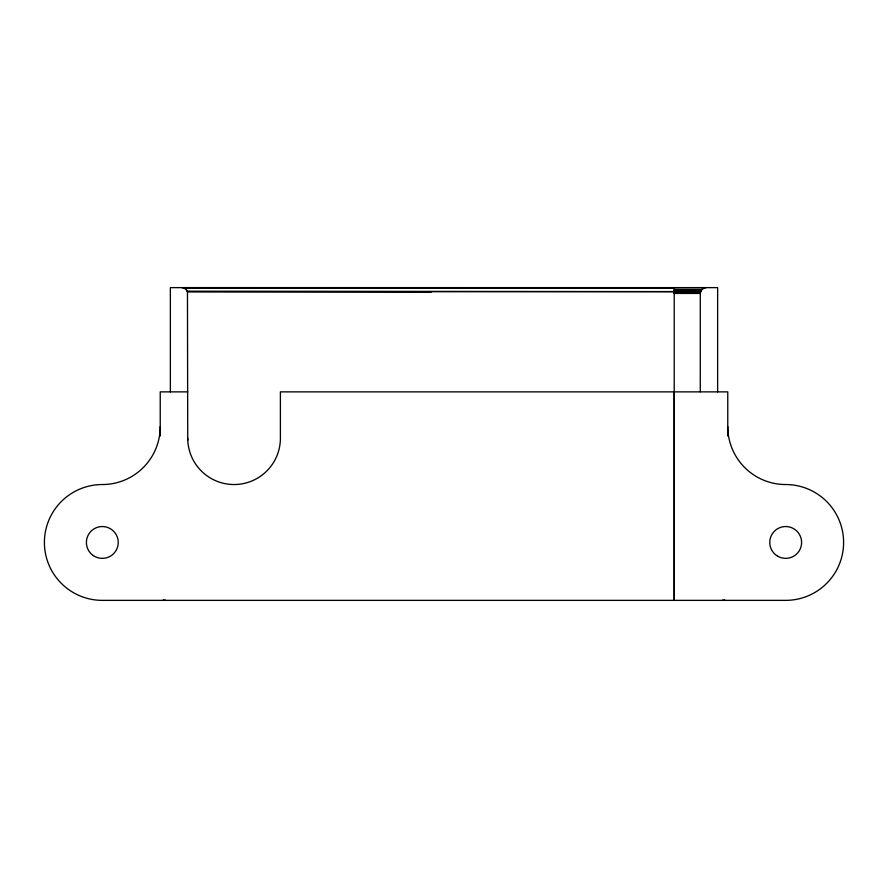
<?xml version="1.0" encoding="UTF-8"?>
<svg xmlns="http://www.w3.org/2000/svg" width="888" height="888" viewBox="0 0 888 888"><rect width="100%" height="100%" fill="white"/><g stroke="black" fill="none" stroke-linecap="round" stroke-linejoin="round"><path stroke-width="1.33" d="M674.203 391.908L674.203 600.366L674.203 287.69L706.06 287.634M700.266 391.797L700.288 292.973L701.964 289.333L705.15 287.701M674.203 290.642L700.898 290.798L701.376 290.021L674.203 290.021M702.652 288.744L703.429 288.267M700.71 291.209L674.203 291.131L700.543 291.641L674.203 292.052L700.421 292.074M700.898 290.798L674.203 290.387L701.376 290.021M674.203 293.251L700.288 292.973L674.203 292.885M181.94 287.634L674.203 287.69M182.85 287.701L184.571 288.267L674.203 287.934M700.543 291.641L187.457 291.641L186.036 289.333L183.738 287.923M674.203 293.429L700.266 293.429M187.734 391.874L160.228 391.874L160.228 436.008M674.203 290.387L701.12 290.398M187.29 291.209L674.203 291.597M431.268 292.03L187.457 291.641L187.734 440.281M674.203 292.43L700.332 292.518M184.571 288.267L185.348 288.744M186.624 290.021L187.102 290.798M727.772 436.008L727.772 391.874L280.397 391.874L280.397 438.206A46.331 46.331 0 0 1 234.066 484.537A46.331 46.331 0 0 1 187.734 438.206M717.637 391.874L717.637 287.634L170.363 287.634L170.363 391.874M724.608 599.733A5.794 5.794 0 0 1 721.977 600.366M166.023 600.366A5.794 5.794 0 0 1 163.392 599.733M727.772 426.629A57.909 57.909 0 0 0 785.691 484.537A57.909 57.909 0 0 1 843.6 542.457A57.909 57.909 0 0 1 785.691 600.366L102.309 600.366A57.909 57.909 0 0 1 44.4 542.457A57.909 57.909 0 0 1 102.309 484.537A57.909 57.909 0 0 0 160.228 426.629M93.207 555.522A15.929 15.929 0 0 0 118.182 543.8A15.929 15.929 0 0 0 95.549 528.038A15.929 15.929 0 0 0 93.207 555.522M777.721 556.243A15.929 15.929 0 0 0 801.609 542.457A15.929 15.929 0 0 0 777.721 528.66A15.929 15.929 0 0 0 777.721 556.243"/></g></svg>
